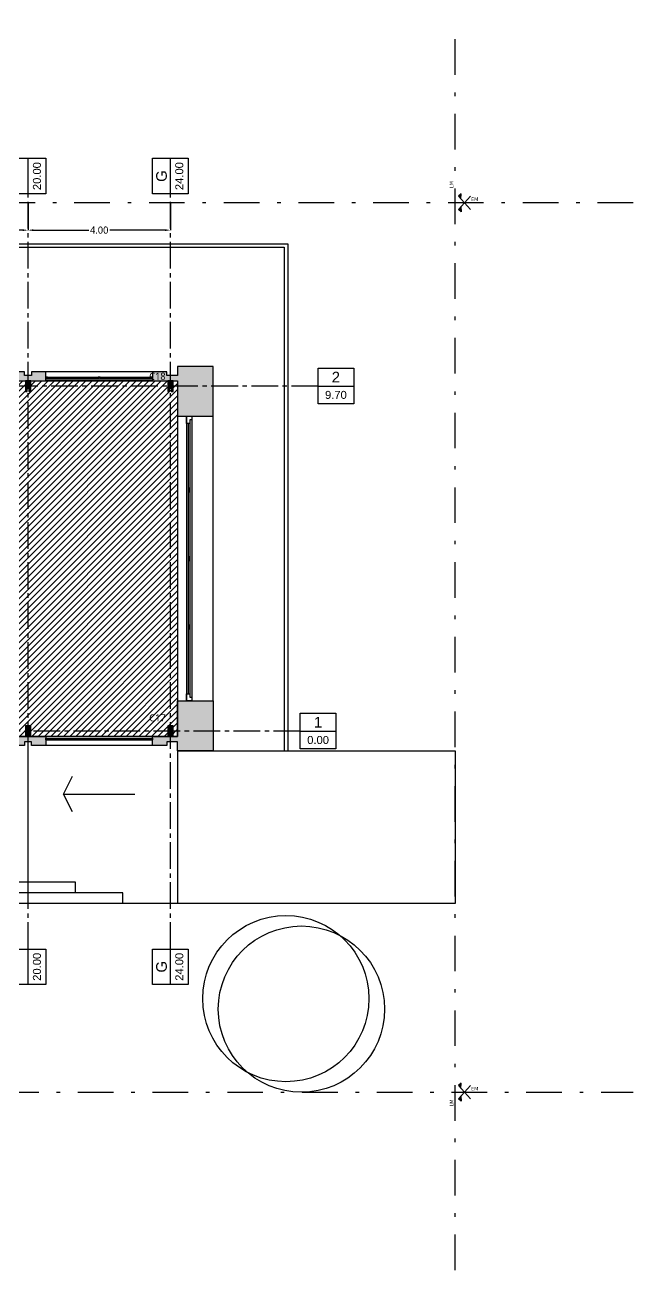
# Model space of a CAD drawing. Header units: inches. Extents: x -5 to 57, y -105 to 48.
# Drawn here: x 22.91 to 40, y -55 to -20 of the extents above; entities that cross this region are included whole.
import ezdxf

# ---------------------------------------------------------------- set-up
doc = ezdxf.new("R2010")
doc.units = ezdxf.units.IN
doc.header["$MEASUREMENT"] = 0
for name, pattern in [('CENTER2', [1.125, 0.75, -0.125, 0.125, -0.125]), ('CONTINUA', [0]), ('DASHDOT', [25.4, 12.7, -6.35, 0, -6.35]), ('DASHDOTX2', [2, 1, -0.5, 0, -0.5]), ('DASHED2', [0.375, 0.25, -0.125]), ('DIVIDEX2', [63.5, 25.4, -12.7, 0, -12.7, 0, -12.7])]:
    doc.linetypes.add(name, pattern=pattern)
doc.layers.get('Defpoints').update_dxf_attribs({"color": 140})
for name, color, linetype in [('AL-aberturas', 2, 'Continuous'), ('AL-Mamp', 3, 'Continuous'), ('AL-Pavimentos', 1, 'Continuous'), ('Al-Proyecciones', 1, 'DASHED2'), ('DIM-Estructura', 2, 'Continuous'), ('EJES-Estructura', 3, 'CENTER2'), ('EJES-Terreno', 2, 'DIVIDEX2'), ('ES-Columna', 4, 'CONTINUA'), ('ES-Primaria', 3, 'CENTER2'), ('HTC-Estructura', 250, 'CONTINUA'), ('TXT-Estructura', 4, 'DASHDOT')]:
    doc.layers.add(name, color=color, linetype=linetype)
doc.layers.add('HTC-Mamposterías', color=253, linetype='Continuous', lineweight=9)
doc.styles.add('2.0 RobotoLight', font='Roboto-Light.ttf', dxfattribs={"height": 0.2})
doc.styles.get("Standard").update_dxf_attribs({"font": 'arial.ttf'})
doc.dimstyles.new('Estructura', dxfattribs={"dimtxt": 0.2, "dimasz": 0.15, "dimexe": 0, "dimexo": 0, "dimgap": 0.04, "dimtad": 0, "dimrnd": 0.001, "dimzin": 0, "dimdsep": 46, "dimtxsty": '2.0 RobotoLight', "dimcen": 0.09, "dimclre": 8, "dimadec": 0, "dimazin": 0, "dimtfac": 1, "dimtix": 1, "dimtmove": 2, "dimatfit": 3, "dimfxl": 1, "dimtolj": 1, "dimtzin": 0, "dimarcsym": 0})

# ---------------------------------------------------------------- blocks, each defined once
blk = doc.blocks.new('columna')
at = {"layer": 'HTC-Estructura'}
h = blk.add_hatch(color=256, dxfattribs=at)
h.dxf.hatch_style = 1
h.paths.add_polyline_path([(0.1, 0), (0.15, 0), (0.15, 0.3), (0.1, 0.3)])
h.paths.add_polyline_path([(0, 0), (0.05, 0), (0.05, 0.3), (0, 0.3)])
for points in [[(0, 0), (0.05, 0), (0.05, 0.3), (0, 0.3)], [(0.1, 0), (0.15, 0), (0.15, 0.3), (0.1, 0.3)]]:
    blk.add_lwpolyline(points, close=True)
blk = doc.blocks.new('casilleros')
at = {"color": 4, "linetype": 'Continuous', "ltscale": 0.7}
blk.add_line((-0.5, 0), (0.5, 0), dxfattribs=at)
blk.add_lwpolyline([(0.5, -0.5), (-0.5, -0.5), (-0.5, 0.5), (0.5, 0.5)], close=True, dxfattribs=at)
blk = doc.blocks.new('VentanalesLateral')
at = {"color": 9, "lineweight": -3}
for p, q in [((0, 0), (3, 0)), ((0, -0.05), (3, -0.05))]:
    blk.add_line(p, q, dxfattribs=at)
at = {"color": 0, "lineweight": -3}
for p, q in [((0.05, -0.025), (1.475, -0.025)), ((1.525, -0.025), (2.95, -0.025))]:
    blk.add_line(p, q, dxfattribs=at)
for points in [[(0, 0), (0.05, 0), (0.05, -0.05), (0, -0.05)], [(2.95, 0), (3, 0), (3, -0.05), (2.95, -0.05)], [(1.475, 0), (1.525, 0), (1.525, -0.05), (1.475, -0.05)]]:
    blk.add_lwpolyline(points, close=True, dxfattribs=at)
blk = doc.blocks.new('VentanaExtremos')
at = {"layer": 'AL-aberturas', "color": 8}
for p, q in [((-0.15, 8), (-0.15, 0)), ((-0.05, 7.8), (-0.05, 0.2)), ((0, 8), (0, 0))]:
    blk.add_line(p, q, dxfattribs=at)
at = {"layer": 'AL-aberturas', "lineweight": -3}
blk.add_line((-0.1, 7.8), (-0.1, 0.1), dxfattribs=at)
for points in [[(-0.15, 7.9), (-0.1, 7.9), (-0.1, 7.8), (0, 7.8), (0, 8), (-0.15, 8)], [(-0.1, 5.975), (-0.05, 5.975), (-0.05, 5.875), (-0.1, 5.875)], [(-0.1, 4.05), (-0.05, 4.05), (-0.05, 3.95), (-0.1, 3.95)], [(-0.1, 2.125), (-0.05, 2.125), (-0.05, 2.025), (-0.1, 2.025)]]:
    blk.add_lwpolyline(points, close=True, dxfattribs=at)
at = {"layer": 'AL-aberturas'}
blk.add_lwpolyline([(0, 0.2), (-0.1, 0.2), (-0.1, 0.1), (-0.15, 0.1), (-0.15, 0), (0, 0), (0, 0.2)], dxfattribs=at)
blk = doc.blocks.new('eje')
h = blk.add_hatch(color=256)
h.dxf.hatch_style = 1
h.paths.add_polyline_path([(-277.836, -131.917), (-277.829, -132.058), (-277.762, -131.984)])
h = blk.add_hatch(color=256)
h.dxf.hatch_style = 1
h.paths.add_polyline_path([(-277.762, -132.353), (-277.829, -132.279), (-277.836, -132.42)])
at = {"linetype": 'CONTINUA'}
for points in [[(-277.829, -132.058), (-277.836, -131.917), (-277.762, -131.984), (-278.1, -132.353)], [(-277.829, -132.279), (-277.836, -132.42), (-277.762, -132.353), (-278.1, -131.984)]]:
    blk.add_lwpolyline(points, dxfattribs=at)
blk = doc.blocks.new('*D66')
at = {"layer": 'Defpoints', "color": 0, "lineweight": -3, "transparency": 16777216}
for p in [(19, -25), (23, -25), (23, -25.769)]:
    blk.add_point(p, dxfattribs=at)
at = {"layer": 'DIM-Estructura', "color": 8, "lineweight": -2, "transparency": 16777216}
for p, q in [((19, -25), (19, -25.769)), ((23, -25), (23, -25.769))]:
    blk.add_line(p, q, dxfattribs=at)
at = {"layer": 'DIM-Estructura', "color": 0, "lineweight": -2, "transparency": 16777216}
for p, q in [((19.15, -25.769), (20.705, -25.769)), ((22.85, -25.769), (21.295, -25.769))]:
    blk.add_line(p, q, dxfattribs=at)
at = {"layer": 'DIM-Estructura', "color": 0, "lineweight": -3, "transparency": 16777216}
for points in [[(19.15, -25.744), (19.15, -25.794), (19, -25.769)], [(22.85, -25.744), (22.85, -25.794), (23, -25.769)]]:
    blk.add_solid(points, dxfattribs=at)
at = {"layer": 'DIM-Estructura', "color": 0, "lineweight": -3, "transparency": 16777216, "insert": (21, -25.769), "char_height": 0.2, "attachment_point": 5, "style": '2.0 RobotoLight'}
blk.add_mtext('\\A1;4.00', dxfattribs=at)
blk = doc.blocks.new('*D67')
at = {"layer": 'Defpoints', "color": 0, "lineweight": -3, "transparency": 16777216}
for p in [(23, -25), (27, -25), (27, -25.769)]:
    blk.add_point(p, dxfattribs=at)
at = {"layer": 'DIM-Estructura', "color": 8, "lineweight": -2, "transparency": 16777216}
for p, q in [((23, -25), (23, -25.769)), ((27, -25), (27, -25.769))]:
    blk.add_line(p, q, dxfattribs=at)
at = {"layer": 'DIM-Estructura', "color": 0, "lineweight": -2, "transparency": 16777216}
for p, q in [((23.15, -25.769), (24.705, -25.769)), ((26.85, -25.769), (25.295, -25.769))]:
    blk.add_line(p, q, dxfattribs=at)
at = {"layer": 'DIM-Estructura', "color": 0, "lineweight": -3, "transparency": 16777216}
for points in [[(23.15, -25.744), (23.15, -25.794), (23, -25.769)], [(26.85, -25.744), (26.85, -25.794), (27, -25.769)]]:
    blk.add_solid(points, dxfattribs=at)
at = {"layer": 'DIM-Estructura', "color": 0, "lineweight": -3, "transparency": 16777216, "insert": (25, -25.769), "char_height": 0.2, "attachment_point": 5, "style": '2.0 RobotoLight'}
blk.add_mtext('\\A1;4.00', dxfattribs=at)

msp = doc.modelspace()

# ---------------------------------------------------------------- hatches: boundary and pattern name
at = {"layer": 'Al-Proyecciones', "lineweight": -3}
h = msp.add_hatch(dxfattribs=at)
h.set_pattern_fill('LINE', color=9, angle=45)
h.paths.add_polyline_path([(15.025, -35.1), (15.025, -35.4, -1), (14.975, -35.4), (14.975, -35.1), (11.025, -35.1), (11.025, -35.4, -1), (10.975, -35.4), (10.975, -35.1), (7.025, -35.1), (7.025, -35.4, -1), (6.975, -35.4), (6.975, -35.1), (4.675, -35.1), (4.675, -36.6), (3.075, -36.85), (3.075, -39.7), (2.9, -39.7), (2.9, -40), (27.2, -40), (27.2, -30), (19.3, -30), (19.3, -35.1), (19.025, -35.1), (19.025, -35.4, -1), (18.975, -35.4), (18.975, -35.1)])
h.paths.add_polyline_path([(10.975, -35.4, -1), (11.025, -35.4, -1)], flags=17)
at = {"layer": 'HTC-Mamposterías', "lineweight": -3}
h = msp.add_hatch(color=256, dxfattribs=at)
h.dxf.hatch_style = 1
h.paths.add_polyline_path([(15.5, -30), (15.5, -29.75), (15.1, -29.75), (15.1, -29.85), (14.9, -29.85), (14.9, -29.75), (14.75, -29.75), (14.75, -30)])
h.paths.add_polyline_path([(19.5, -30), (19.5, -29.75), (19.1, -29.75), (19.1, -29.85), (18.9, -29.85), (18.9, -29.75), (18.5, -29.75), (18.5, -30)])
h.paths.add_polyline_path([(23.5, -30), (23.5, -29.75), (23.1, -29.75), (23.1, -29.85), (22.9, -29.85), (22.9, -29.75), (22.5, -29.75), (22.5, -30)])
h.paths.add_polyline_path([(28.2, -29.6), (27.2, -29.6), (27.2, -29.85), (26.9, -29.85), (26.9, -29.75), (26.5, -29.75), (26.5, -30), (27.2, -30), (27.2, -31), (28.2, -31)])
h.paths.add_polyline_path([(2.9, -29.85), (3.1, -29.85), (3.1, -29.75), (3.25, -29.75), (3.25, -30), (2.9, -30), (2.9, -31), (1.9, -31), (1.9, -29.6), (2.9, -29.6)])
h.paths.add_polyline_path([(15.5, -40.25), (15.5, -40), (2.9, -40), (2.9, -39), (1.9, -39), (1.9, -40.4), (2.9, -40.4), (2.9, -40.15), (3.1, -40.15), (3.1, -40.25), (6.9, -40.25), (6.9, -40.15), (7.1, -40.15), (7.1, -40.3), (10.9, -40.3), (10.9, -40.15), (11.1, -40.15), (11.1, -40.25), (14.9, -40.25), (14.9, -40.15), (15.1, -40.15), (15.1, -40.25)])
h.paths.add_polyline_path([(19.5, -40), (19.5, -40.25), (19.1, -40.25), (19.1, -40.15), (18.9, -40.15), (18.9, -40.25), (18.5, -40.25), (18.5, -40)])
h.paths.add_polyline_path([(23.5, -40), (23.5, -40.25), (23.1, -40.25), (23.1, -40.15), (22.9, -40.15), (22.9, -40.25), (22.5, -40.25), (22.5, -40)])
h.paths.add_polyline_path([(28.2, -40.4), (27.2, -40.4), (27.2, -40.15), (26.9, -40.15), (26.9, -40.25), (26.5, -40.25), (26.5, -40), (27.2, -40), (27.2, -39), (28.2, -39)])

# ---------------------------------------------------------------- linework, layer by layer
at = {"layer": 'AL-Mamp', "color": 2}
for p, q in [((26.5, -29.75), (23.5, -29.75)), ((26.5, -30), (23.5, -30)), ((27.2, -31), (27.2, -39)), ((28.2, -39), (28.2, -31)), ((26.5, -40), (23.5, -40)), ((26.5, -40.25), (23.5, -40.25))]:
    msp.add_line(p, q, dxfattribs=at)
at = {"layer": 'AL-Mamp'}
for points in [[(28.2, -29.6), (27.2, -29.6), (27.2, -29.85), (26.9, -29.85), (26.9, -29.75), (26.5, -29.75), (26.5, -30), (27.2, -30), (27.2, -31), (28.2, -31)], [(28.2, -40.4), (27.2, -40.4), (27.2, -40.15), (26.9, -40.15), (26.9, -40.25), (26.5, -40.25), (26.5, -40), (27.2, -40), (27.2, -39), (28.2, -39)]]:
    msp.add_lwpolyline(points, close=True, dxfattribs=at)
for points in [[(23.5, -30), (23.5, -29.75), (23.1, -29.75), (23.1, -29.85), (22.9, -29.85), (22.9, -29.75), (22.5, -29.75), (22.5, -30), (23.5, -30)], [(23.5, -40), (23.5, -40.25), (23.1, -40.25), (23.1, -40.15), (22.9, -40.15), (22.9, -40.25), (22.5, -40.25), (22.5, -40), (23.5, -40)]]:
    msp.add_lwpolyline(points, dxfattribs=at)
at = {"layer": 'AL-Pavimentos', "color": 9}
for p, q in [((23, -44.1), (23, -40.15)), ((27.2, -40.4), (27.2, -44.7)), ((24, -41.621), (26, -41.621))]:
    msp.add_line(p, q, dxfattribs=at)
for points in [[(1.9, -29.6), (1.9, -26.15), (30.3, -26.15), (30.3, -40.4)], [(2, -29.6), (2, -26.25), (30.2, -26.25), (30.2, -40.4)], [(27.2, -40.4), (35, -40.4), (35, -44.7), (13.75, -44.7), (13.75, -44.7), (13.75, -43.757)], [(24.25, -42.121), (24, -41.621), (24.25, -41.121)], [(24.333, -44.4), (14.05, -44.4), (14.05, -43.757)], [(25.667, -44.7), (25.667, -44.4), (24.333, -44.4), (24.333, -44.1), (14.35, -44.1), (14.35, -43.757)]]:
    msp.add_lwpolyline(points, dxfattribs=at)
for centre in [(30.244, -47.37), (30.682, -47.664)]:
    msp.add_circle(centre, 2.336, dxfattribs=at)
at = {"layer": 'Defpoints', "lineweight": -3}
msp.add_lwpolyline([(4.675, -35.1), (19.3, -35.1), (19.3, -30), (27.2, -30), (27.2, -40), (2.9, -40), (2.9, -39.7), (3.075, -39.7), (3.075, -36.85), (4.675, -36.6), (4.675, -35.1)], dxfattribs=at)
at = {"layer": 'EJES-Estructura'}
for p, q in [((23, -45.975), (23, -24.75)), ((27, -45.975), (27, -24.75)), ((31.15, -30.15), (1.35, -30.15)), ((30.65, -39.85), (1.35, -39.85))]:
    msp.add_line(p, q, dxfattribs=at)
at = {"layer": 'EJES-Terreno', "linetype": 'DASHDOTX2'}
for p, q in [((35, -55), (35, -20)), ((40, -25), (-5, -25)), ((-5, -50), (40, -50))]:
    msp.add_line(p, q, dxfattribs=at)

# ---------------------------------------------------------------- block references
at = {"lineweight": -3, "xscale": -1}
msp.add_blockref('VentanaExtremos', (27.45, -39), dxfattribs=at)
at = {"layer": 'AL-aberturas', "lineweight": -3, "xscale": -1, "rotation": 180}
msp.add_blockref('VentanalesLateral', (23.5, -29.95), dxfattribs=at)
at = {"layer": 'AL-aberturas', "lineweight": -3}
msp.add_blockref('VentanalesLateral', (23.5, -40.05), dxfattribs=at)
at = {"layer": 'EJES-Terreno', "linetype": 'CONTINUA', "xscale": -1}
for p in [(-242.668, 107.168), (-242.668, 82.168)]:
    msp.add_blockref('eje', p, dxfattribs=at)
at = {"layer": 'ES-Columna', "rotation": 180}
for p in [(23.075, -30), (27.075, -30), (23.075, -39.7), (27.075, -39.7)]:
    msp.add_blockref('columna', p, dxfattribs=at)
at = {"layer": 'TXT-Estructura', "rotation": 89.99999999999999}
for p in [(23, -24.25), (27, -24.25), (23, -46.475), (27, -46.475)]:
    msp.add_blockref('casilleros', p, dxfattribs=at)
at = {"layer": 'TXT-Estructura'}
for p in [(31.65, -30.15), (31.15, -39.85)]:
    msp.add_blockref('casilleros', p, dxfattribs=at)

# ---------------------------------------------------------------- texts
at = {"layer": 'EJES-Terreno', "linetype": 'CONTINUA', "char_height": 0.1, "attachment_point": 8, "rotation": 90}
for insert in [(34.95, -24.453), (34.95, -50.269)]:
    msp.add_mtext_dynamic_manual_height_columns('\\pxql;{\\fVerdana|b0|i0|c0|p34;LM}', width=0.26214, gutter_width=12.5, heights=[0], dxfattribs=dict(at, insert=insert))
at = {"layer": 'EJES-Terreno', "linetype": 'CONTINUA', "char_height": 0.1, "attachment_point": 8}
for insert in [(35.578, -24.95), (35.578, -49.95)]:
    msp.add_mtext_dynamic_manual_height_columns('\\pxql;{\\fVerdana|b0|i0|c0|p34;EM}', width=0.26214, gutter_width=12.5, heights=[0], dxfattribs=dict(at, insert=insert))
at = {"layer": 'ES-Primaria', "lineweight": -3, "char_height": 0.2, "attachment_point": 5, "style": '2.0 RobotoLight'}
for s, insert in [('C18', (26.635, -29.878)), ('C17', (26.635, -39.478))]:
    msp.add_mtext_dynamic_manual_height_columns(s, width=2.47492, gutter_width=1, heights=[0.612], dxfattribs=dict(at, insert=insert))
at = {"layer": 'TXT-Estructura', "ltscale": 0.7, "attachment_point": 1, "rotation": 90}
for s, insert, char_height in [('\\pxqc;20.00', (23.137, -24.75), 0.225), ('\\pxqc;G', (26.6, -24.75), 0.3), ('\\pxqc;24.00', (27.137, -24.75), 0.225), ('\\pxqc;20.00', (23.137, -46.975), 0.225), ('\\pxqc;24.00', (27.137, -46.975), 0.225), ('\\pxqc;G', (26.6, -46.975), 0.3)]:
    msp.add_mtext_dynamic_manual_height_columns(s, width=1, gutter_width=12.5, heights=[0], dxfattribs=dict(at, insert=insert, char_height=char_height))
at = {"layer": 'TXT-Estructura', "ltscale": 0.7, "attachment_point": 1}
for s, insert, char_height in [('\\pxqc;2', (31.15, -29.75), 0.3), ('\\pxqc;9.70', (31.15, -30.287), 0.225), ('\\pxqc;1', (30.65, -39.45), 0.3), ('\\pxqc;0.00', (30.65, -39.987), 0.225)]:
    msp.add_mtext_dynamic_manual_height_columns(s, width=1, gutter_width=12.5, heights=[0], dxfattribs=dict(at, insert=insert, char_height=char_height))

# ---------------------------------------------------------------- dimensions: what is measured, and where the dimension line sits
at = {"layer": 'DIM-Estructura', "lineweight": -3}
for base, p1, p2, picture, middle in [((23, -25.769), (19, -25), (23, -25), '*D66', (21, -25.769)), ((27, -25.769), (23, -25), (27, -25), '*D67', (25, -25.769))]:
    dim = msp.add_linear_dim(base=base, p1=p1, p2=p2, dimstyle='Estructura', dxfattribs=at)
    dim.commit()
    dim.dimension.update_dxf_attribs({"geometry": picture, "text_midpoint": middle})

doc.saveas('drawing.dxf')
